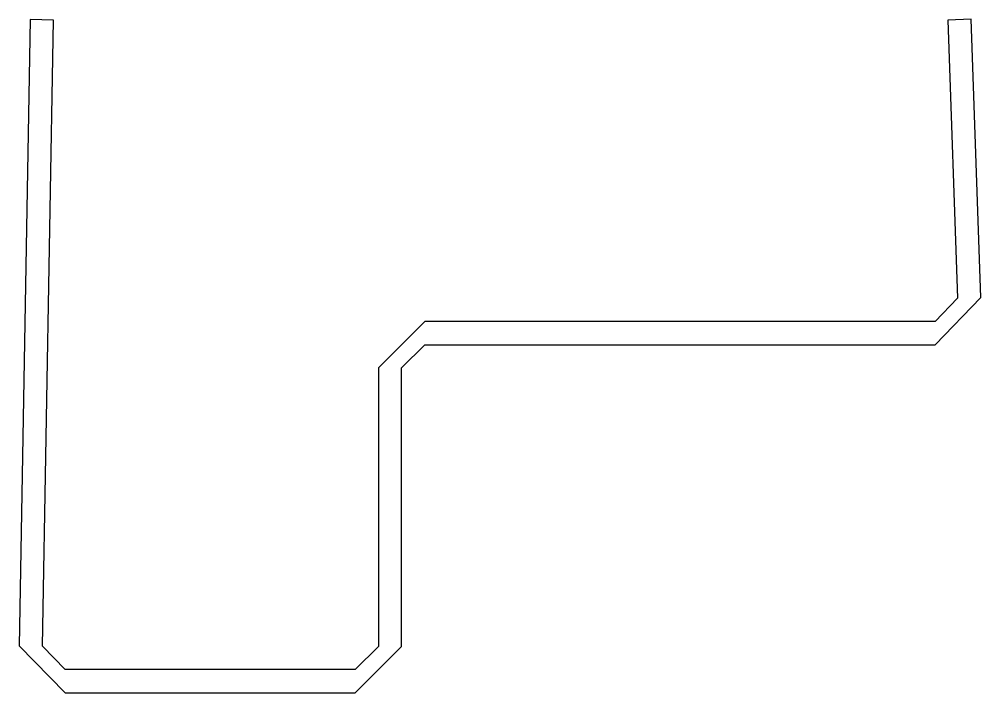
# Model space of a CAD drawing. Header units: millimetres. Extents: x 0 to 41.5, y 0 to 29.
import ezdxf

# ---------------------------------------------------------------- set-up
doc = ezdxf.new("R2010")
doc.units = ezdxf.units.MM

msp = doc.modelspace()

# ---------------------------------------------------------------- linework, layer by layer
msp.add_lwpolyline([(1.471, 28.999), (0.471, 29.016), (0, 2.02), (1.985, 0), (8.235, 0), (14.485, 0), (16.485, 2), (16.485, 14), (17.485, 15), (39.485, 15), (41.454, 17.04), (41.035, 29.032), (40.036, 28.997), (40.455, 17.004), (39.485, 16), (17.485, 16), (15.485, 14), (15.485, 2), (14.485, 1), (8.235, 1), (1.985, 1), (1, 2.002), (1.471, 28.999)])

doc.saveas('drawing.dxf')
